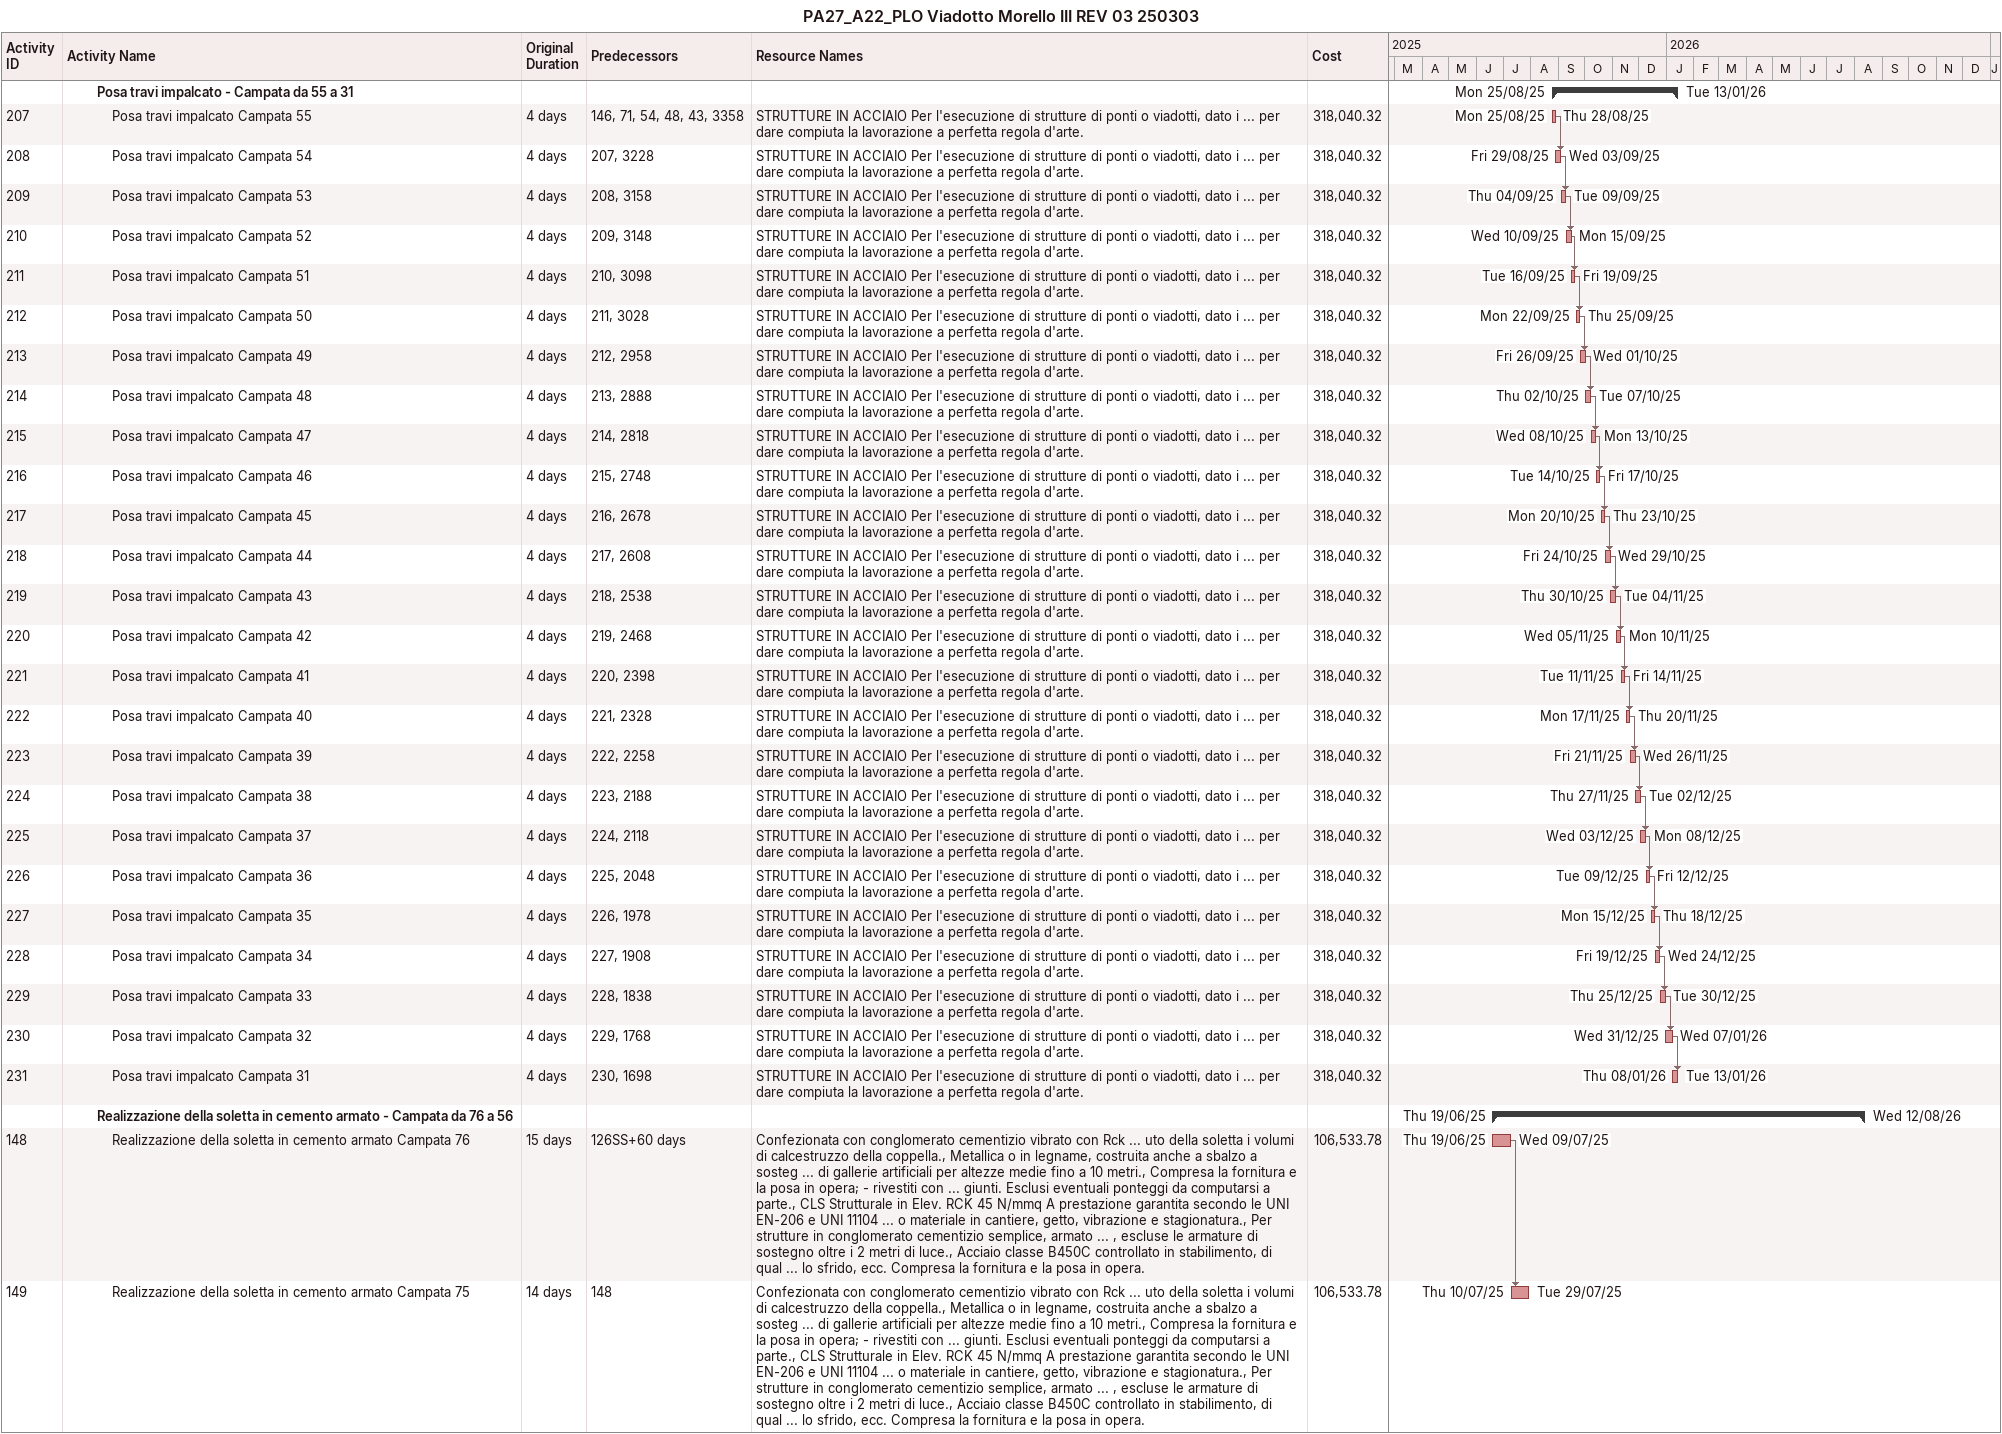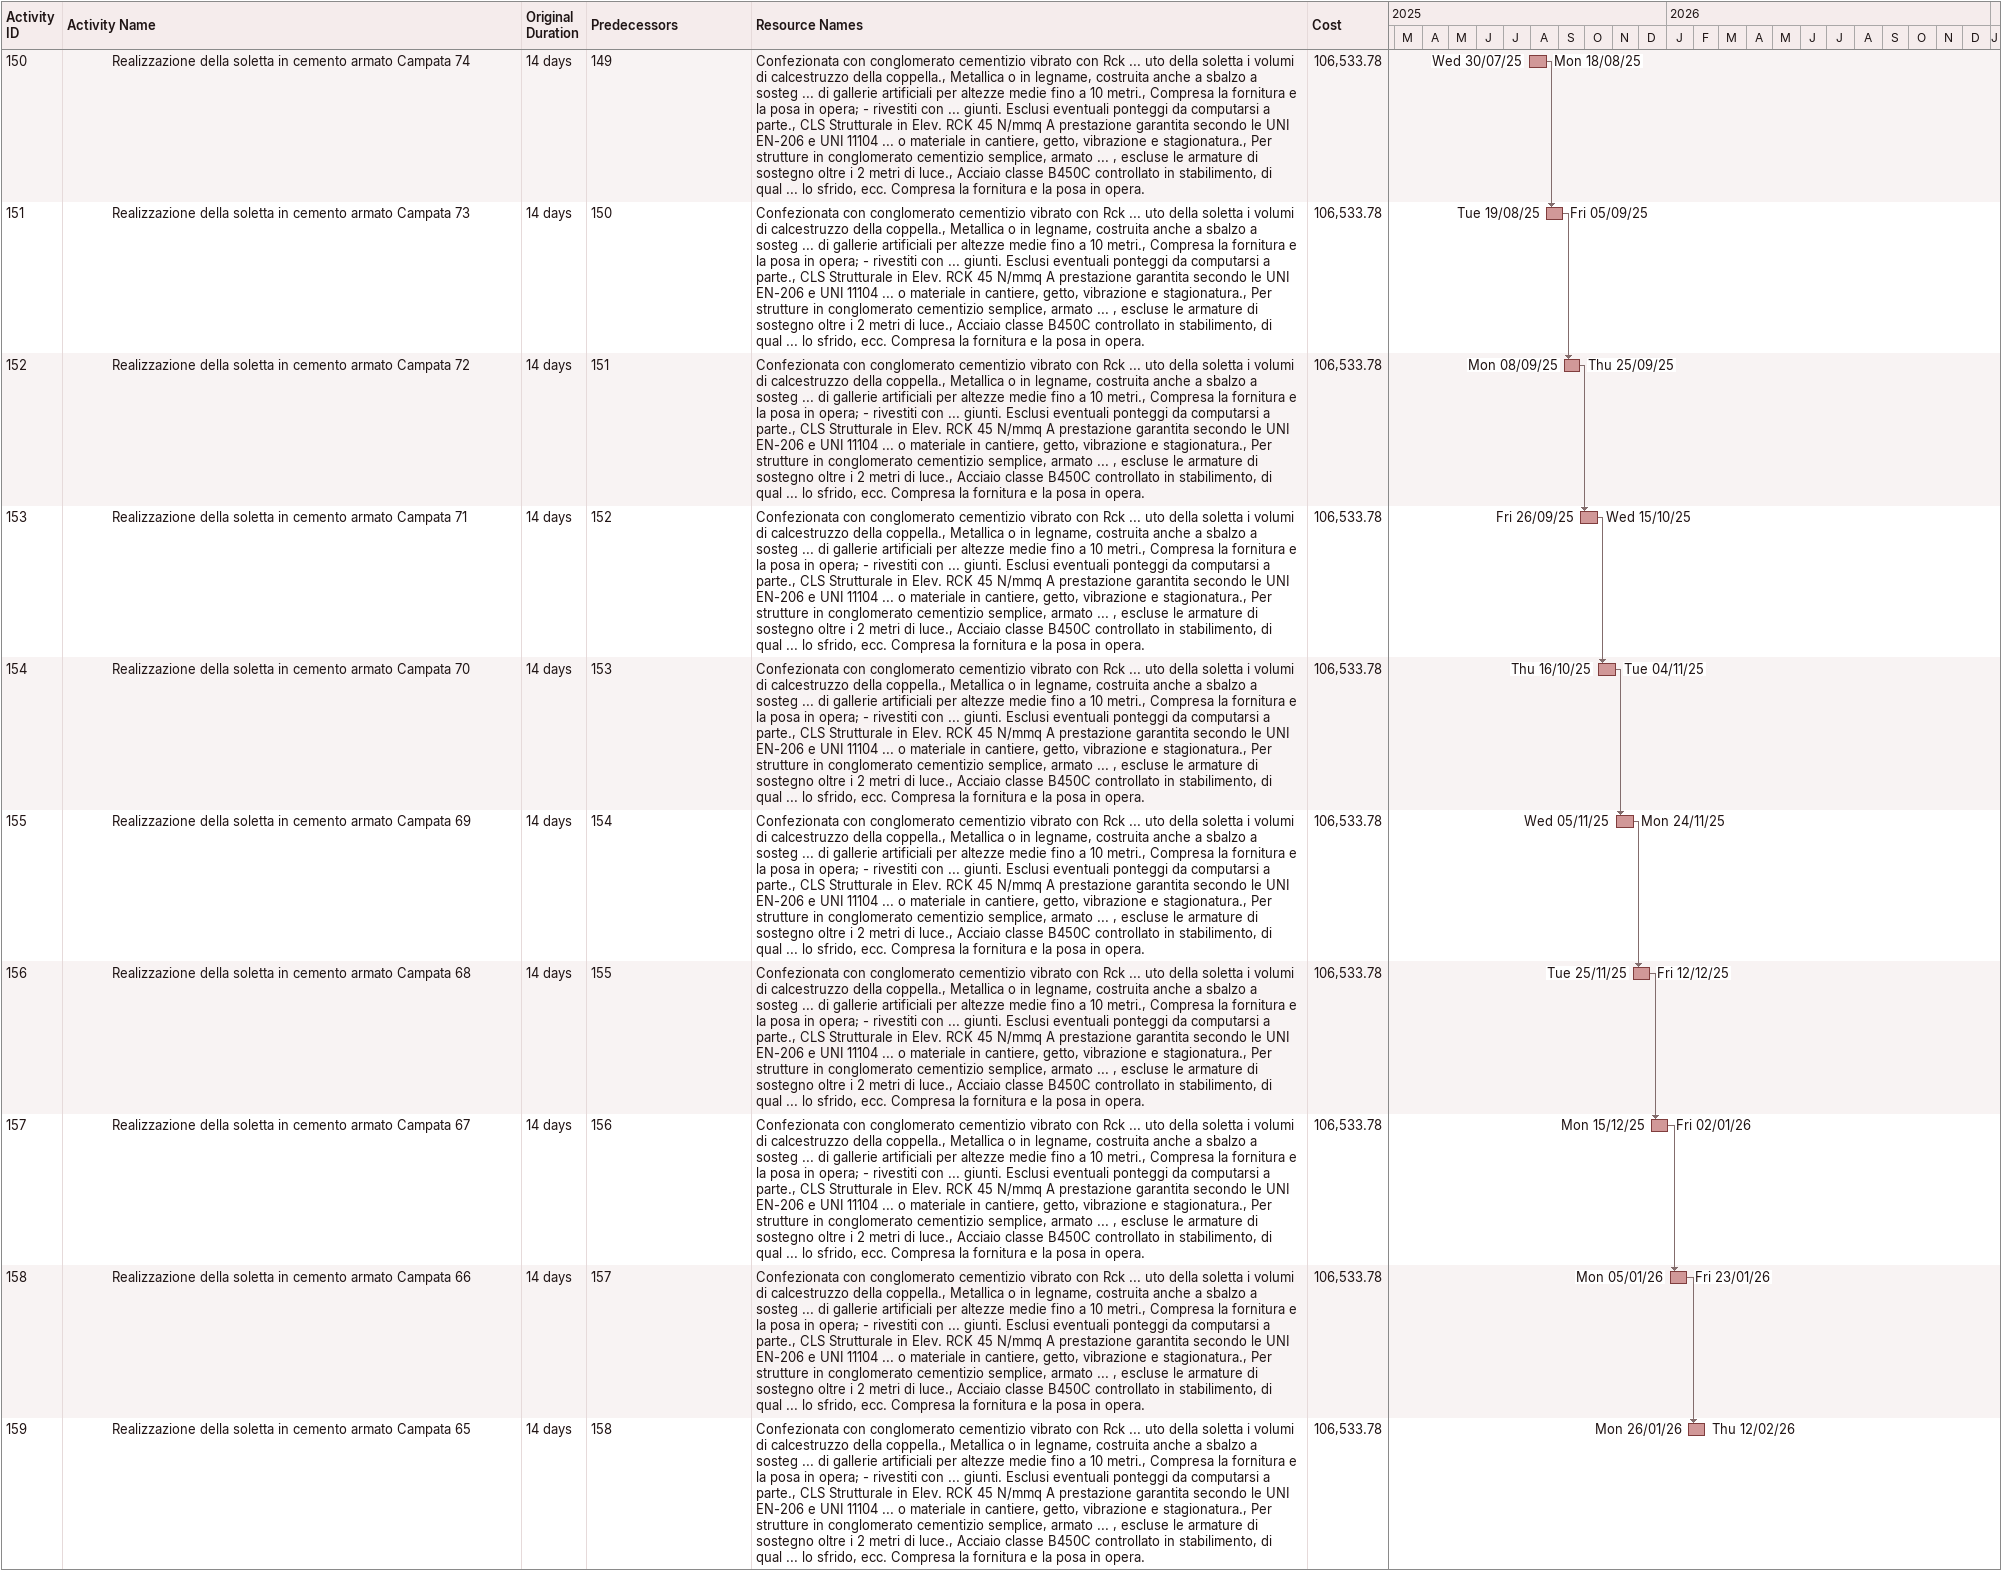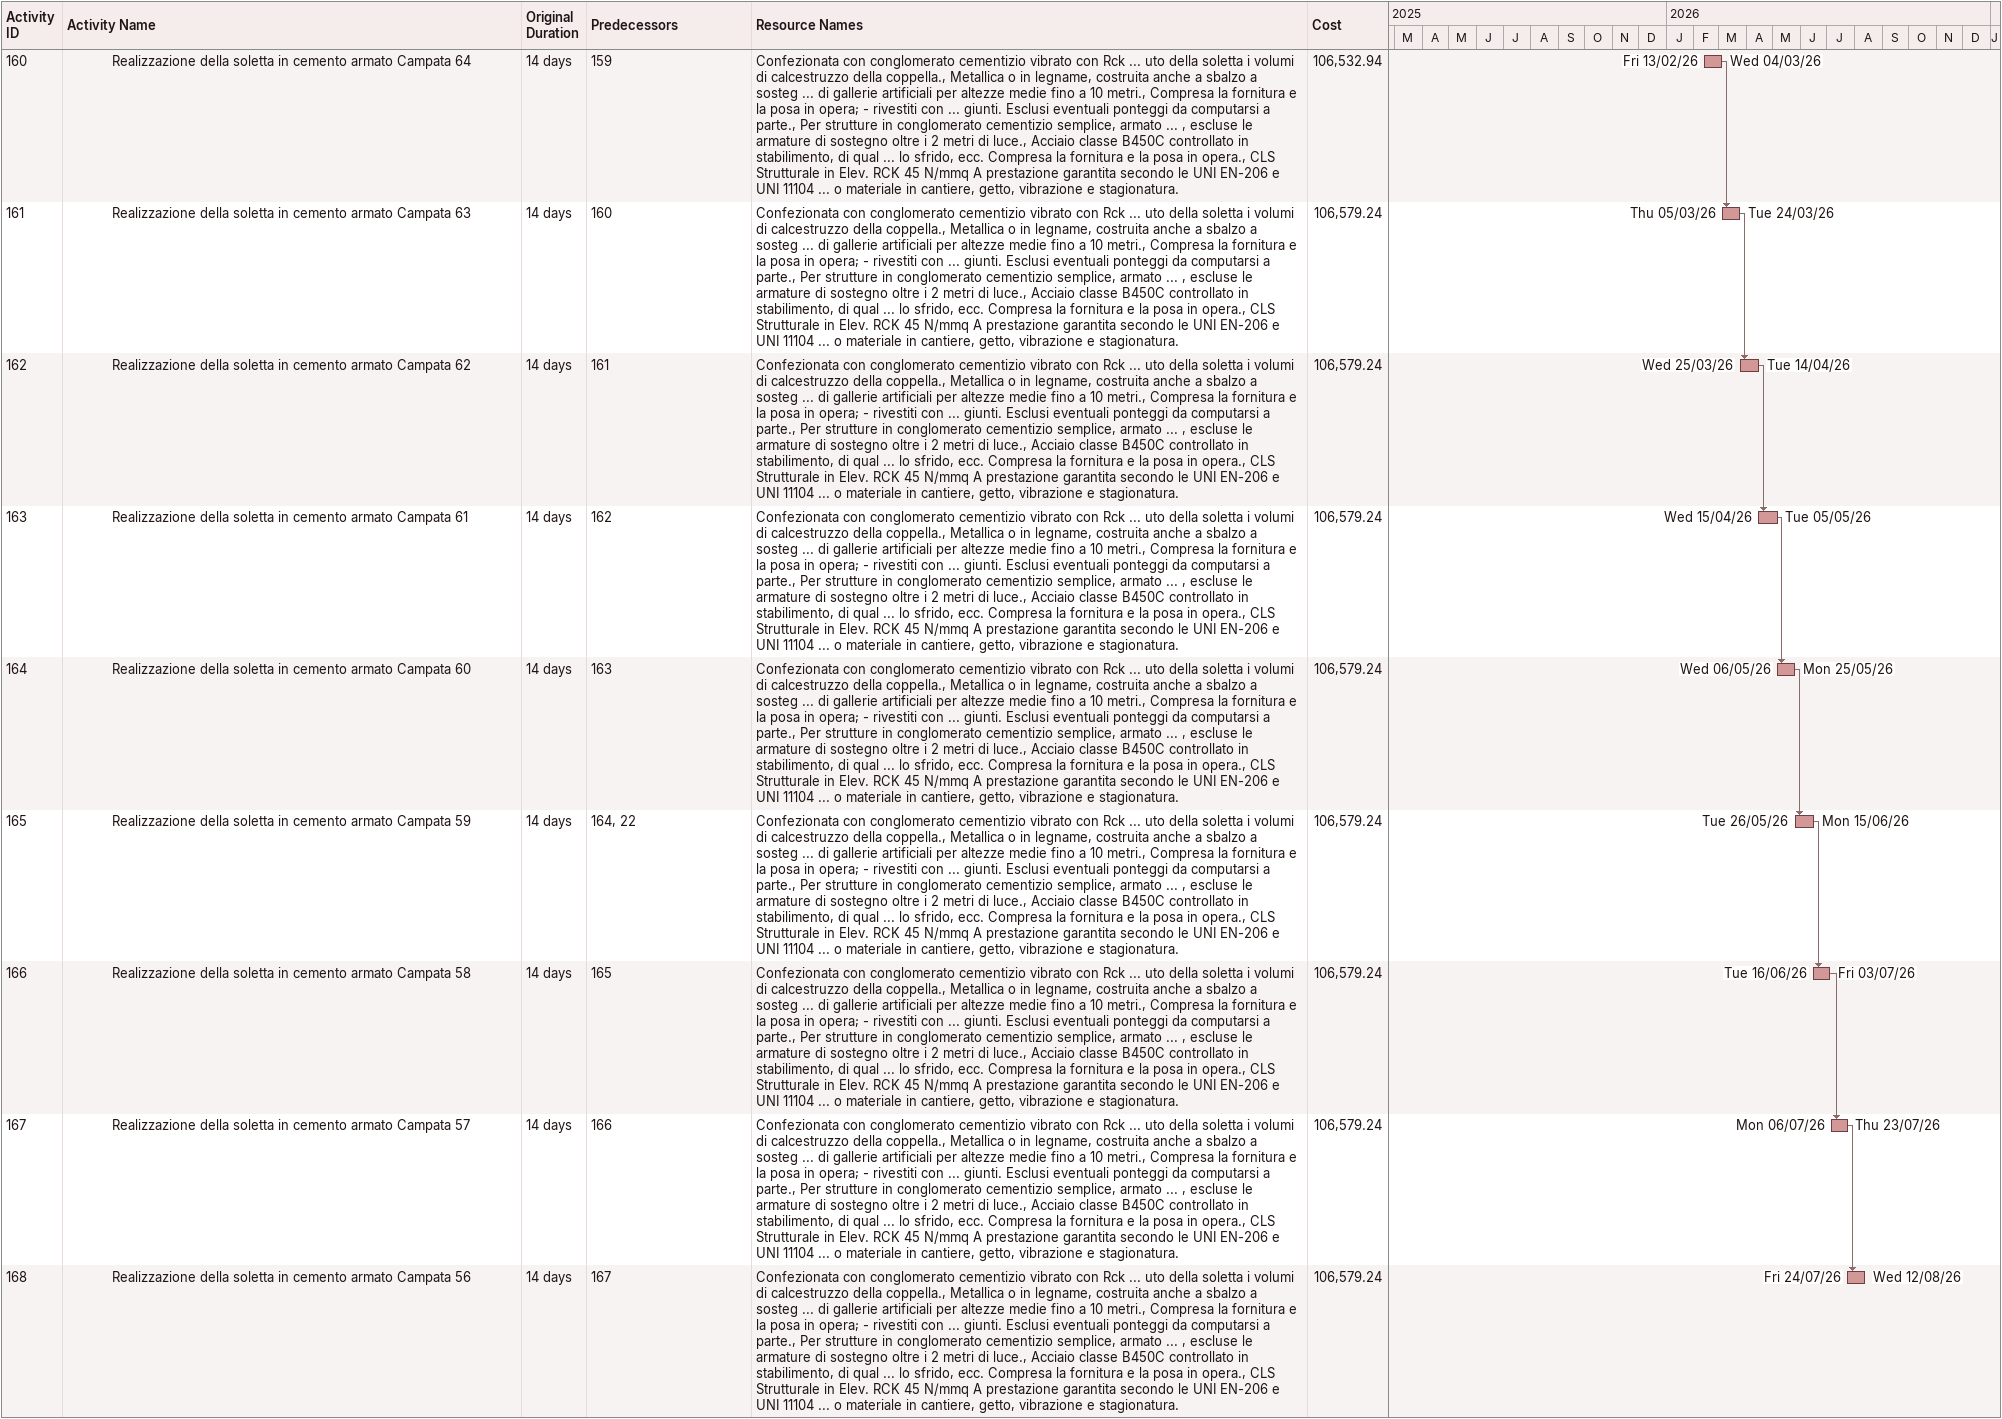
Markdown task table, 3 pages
PA27_A22_PLO Viadotto Morello III REV 03 250303

| ID | Level | Task | Original duration | Start | Finish | Predecessors | Resources | Cost |
|---|---|---|---|---|---|---|---|---|
|  | 3 | **Posa travi impalcato - Campata da 55 a 31** |  | 2025-08-25 | 2026-01-13 |  |  |  |
| 207 | 4 | Posa travi impalcato Campata 55 | 4d | 2025-08-25 | 2025-08-28 | 146, 71, 54, 48, 43, 3358 | STRUTTURE IN ACCIAIO Per l'esecuzione di strutture di ponti o viadotti, dato i ... per dare compiuta la lavorazione a perfetta regola d'arte. | 318040.32 |
| 208 | 4 | Posa travi impalcato Campata 54 | 4d | 2025-08-29 | 2025-09-03 | 207, 3228 | STRUTTURE IN ACCIAIO Per l'esecuzione di strutture di ponti o viadotti, dato i ... per dare compiuta la lavorazione a perfetta regola d'arte. | 318040.32 |
| 209 | 4 | Posa travi impalcato Campata 53 | 4d | 2025-09-04 | 2025-09-09 | 208, 3158 | STRUTTURE IN ACCIAIO Per l'esecuzione di strutture di ponti o viadotti, dato i ... per dare compiuta la lavorazione a perfetta regola d'arte. | 318040.32 |
| 210 | 4 | Posa travi impalcato Campata 52 | 4d | 2025-09-10 | 2025-09-15 | 209, 3148 | STRUTTURE IN ACCIAIO Per l'esecuzione di strutture di ponti o viadotti, dato i ... per dare compiuta la lavorazione a perfetta regola d'arte. | 318040.32 |
| 211 | 4 | Posa travi impalcato Campata 51 | 4d | 2025-09-16 | 2025-09-19 | 210, 3098 | STRUTTURE IN ACCIAIO Per l'esecuzione di strutture di ponti o viadotti, dato i ... per dare compiuta la lavorazione a perfetta regola d'arte. | 318040.32 |
| 212 | 4 | Posa travi impalcato Campata 50 | 4d | 2025-09-22 | 2025-09-25 | 211, 3028 | STRUTTURE IN ACCIAIO Per l'esecuzione di strutture di ponti o viadotti, dato i ... per dare compiuta la lavorazione a perfetta regola d'arte. | 318040.32 |
| 213 | 4 | Posa travi impalcato Campata 49 | 4d | 2025-09-26 | 2025-10-01 | 212, 2958 | STRUTTURE IN ACCIAIO Per l'esecuzione di strutture di ponti o viadotti, dato i ... per dare compiuta la lavorazione a perfetta regola d'arte. | 318040.32 |
| 214 | 4 | Posa travi impalcato Campata 48 | 4d | 2025-10-02 | 2025-10-07 | 213, 2888 | STRUTTURE IN ACCIAIO Per l'esecuzione di strutture di ponti o viadotti, dato i ... per dare compiuta la lavorazione a perfetta regola d'arte. | 318040.32 |
| 215 | 4 | Posa travi impalcato Campata 47 | 4d | 2025-10-08 | 2025-10-13 | 214, 2818 | STRUTTURE IN ACCIAIO Per l'esecuzione di strutture di ponti o viadotti, dato i ... per dare compiuta la lavorazione a perfetta regola d'arte. | 318040.32 |
| 216 | 4 | Posa travi impalcato Campata 46 | 4d | 2025-10-14 | 2025-10-17 | 215, 2748 | STRUTTURE IN ACCIAIO Per l'esecuzione di strutture di ponti o viadotti, dato i ... per dare compiuta la lavorazione a perfetta regola d'arte. | 318040.32 |
| 217 | 4 | Posa travi impalcato Campata 45 | 4d | 2025-10-20 | 2025-10-23 | 216, 2678 | STRUTTURE IN ACCIAIO Per l'esecuzione di strutture di ponti o viadotti, dato i ... per dare compiuta la lavorazione a perfetta regola d'arte. | 318040.32 |
| 218 | 4 | Posa travi impalcato Campata 44 | 4d | 2025-10-24 | 2025-10-29 | 217, 2608 | STRUTTURE IN ACCIAIO Per l'esecuzione di strutture di ponti o viadotti, dato i ... per dare compiuta la lavorazione a perfetta regola d'arte. | 318040.32 |
| 219 | 4 | Posa travi impalcato Campata 43 | 4d | 2025-10-30 | 2025-11-04 | 218, 2538 | STRUTTURE IN ACCIAIO Per l'esecuzione di strutture di ponti o viadotti, dato i ... per dare compiuta la lavorazione a perfetta regola d'arte. | 318040.32 |
| 220 | 4 | Posa travi impalcato Campata 42 | 4d | 2025-11-05 | 2025-11-10 | 219, 2468 | STRUTTURE IN ACCIAIO Per l'esecuzione di strutture di ponti o viadotti, dato i ... per dare compiuta la lavorazione a perfetta regola d'arte. | 318040.32 |
| 221 | 4 | Posa travi impalcato Campata 41 | 4d | 2025-11-11 | 2025-11-14 | 220, 2398 | STRUTTURE IN ACCIAIO Per l'esecuzione di strutture di ponti o viadotti, dato i ... per dare compiuta la lavorazione a perfetta regola d'arte. | 318040.32 |
| 222 | 4 | Posa travi impalcato Campata 40 | 4d | 2025-11-17 | 2025-11-20 | 221, 2328 | STRUTTURE IN ACCIAIO Per l'esecuzione di strutture di ponti o viadotti, dato i ... per dare compiuta la lavorazione a perfetta regola d'arte. | 318040.32 |
| 223 | 4 | Posa travi impalcato Campata 39 | 4d | 2025-11-21 | 2025-11-26 | 222, 2258 | STRUTTURE IN ACCIAIO Per l'esecuzione di strutture di ponti o viadotti, dato i ... per dare compiuta la lavorazione a perfetta regola d'arte. | 318040.32 |
| 224 | 4 | Posa travi impalcato Campata 38 | 4d | 2025-11-27 | 2025-12-02 | 223, 2188 | STRUTTURE IN ACCIAIO Per l'esecuzione di strutture di ponti o viadotti, dato i ... per dare compiuta la lavorazione a perfetta regola d'arte. | 318040.32 |
| 225 | 4 | Posa travi impalcato Campata 37 | 4d | 2025-12-03 | 2025-12-08 | 224, 2118 | STRUTTURE IN ACCIAIO Per l'esecuzione di strutture di ponti o viadotti, dato i ... per dare compiuta la lavorazione a perfetta regola d'arte. | 318040.32 |
| 226 | 4 | Posa travi impalcato Campata 36 | 4d | 2025-12-09 | 2025-12-12 | 225, 2048 | STRUTTURE IN ACCIAIO Per l'esecuzione di strutture di ponti o viadotti, dato i ... per dare compiuta la lavorazione a perfetta regola d'arte. | 318040.32 |
| 227 | 4 | Posa travi impalcato Campata 35 | 4d | 2025-12-15 | 2025-12-18 | 226, 1978 | STRUTTURE IN ACCIAIO Per l'esecuzione di strutture di ponti o viadotti, dato i ... per dare compiuta la lavorazione a perfetta regola d'arte. | 318040.32 |
| 228 | 4 | Posa travi impalcato Campata 34 | 4d | 2025-12-19 | 2025-12-24 | 227, 1908 | STRUTTURE IN ACCIAIO Per l'esecuzione di strutture di ponti o viadotti, dato i ... per dare compiuta la lavorazione a perfetta regola d'arte. | 318040.32 |
| 229 | 4 | Posa travi impalcato Campata 33 | 4d | 2025-12-25 | 2025-12-30 | 228, 1838 | STRUTTURE IN ACCIAIO Per l'esecuzione di strutture di ponti o viadotti, dato i ... per dare compiuta la lavorazione a perfetta regola d'arte. | 318040.32 |
| 230 | 4 | Posa travi impalcato Campata 32 | 4d | 2025-12-31 | 2026-01-07 | 229, 1768 | STRUTTURE IN ACCIAIO Per l'esecuzione di strutture di ponti o viadotti, dato i ... per dare compiuta la lavorazione a perfetta regola d'arte. | 318040.32 |
| 231 | 4 | Posa travi impalcato Campata 31 | 4d | 2026-01-08 | 2026-01-13 | 230, 1698 | STRUTTURE IN ACCIAIO Per l'esecuzione di strutture di ponti o viadotti, dato i ... per dare compiuta la lavorazione a perfetta regola d'arte. | 318040.32 |
|  | 3 | **Realizzazione della soletta in cemento armato - Campata da 76 a 56** |  | 2025-06-19 | 2026-08-12 |  |  |  |
| 148 | 4 | Realizzazione della soletta in cemento armato Campata 76 | 15d | 2025-06-19 | 2025-07-09 | 126SS+60d | Confezionata con conglomerato cementizio vibrato con Rck ... uto della soletta i volumi di calcestruzzo della coppella., Metallica o in legname, costruita anche a sbalzo a sosteg ... di gallerie artificiali per altezze medie fino a 10 metri., Compresa la fornitura e la posa in opera; - rivestiti con ... giunti. Esclusi eventuali ponteggi da computarsi a parte., CLS Strutturale in Elev. RCK 45 N/mmq A prestazione garantita secondo le UNI EN-206 e UNI 11104 ... o materiale in cantiere, getto, vibrazione e stagionatura., Per strutture in conglomerato cementizio semplice, armato ... , escluse le armature di sostegno oltre i 2 metri di luce., Acciaio classe B450C controllato in stabilimento, di qual ... lo sfrido, ecc. Compresa la fornitura e la posa in opera. | 106533.78 |
| 149 | 4 | Realizzazione della soletta in cemento armato Campata 75 | 14d | 2025-07-10 | 2025-07-29 | 148 | Confezionata con conglomerato cementizio vibrato con Rck ... uto della soletta i volumi di calcestruzzo della coppella., Metallica o in legname, costruita anche a sbalzo a sosteg ... di gallerie artificiali per altezze medie fino a 10 metri., Compresa la fornitura e la posa in opera; - rivestiti con ... giunti. Esclusi eventuali ponteggi da computarsi a parte., CLS Strutturale in Elev. RCK 45 N/mmq A prestazione garantita secondo le UNI EN-206 e UNI 11104 ... o materiale in cantiere, getto, vibrazione e stagionatura., Per strutture in conglomerato cementizio semplice, armato ... , escluse le armature di sostegno oltre i 2 metri di luce., Acciaio classe B450C controllato in stabilimento, di qual ... lo sfrido, ecc. Compresa la fornitura e la posa in opera. | 106533.78 |
| 150 | 4 | Realizzazione della soletta in cemento armato Campata 74 | 14d | 2025-07-30 | 2025-08-18 | 149 | Confezionata con conglomerato cementizio vibrato con Rck ... uto della soletta i volumi di calcestruzzo della coppella., Metallica o in legname, costruita anche a sbalzo a sosteg ... di gallerie artificiali per altezze medie fino a 10 metri., Compresa la fornitura e la posa in opera; - rivestiti con ... giunti. Esclusi eventuali ponteggi da computarsi a parte., CLS Strutturale in Elev. RCK 45 N/mmq A prestazione garantita secondo le UNI EN-206 e UNI 11104 ... o materiale in cantiere, getto, vibrazione e stagionatura., Per strutture in conglomerato cementizio semplice, armato ... , escluse le armature di sostegno oltre i 2 metri di luce., Acciaio classe B450C controllato in stabilimento, di qual ... lo sfrido, ecc. Compresa la fornitura e la posa in opera. | 106533.78 |
| 151 | 4 | Realizzazione della soletta in cemento armato Campata 73 | 14d | 2025-08-19 | 2025-09-05 | 150 | Confezionata con conglomerato cementizio vibrato con Rck ... uto della soletta i volumi di calcestruzzo della coppella., Metallica o in legname, costruita anche a sbalzo a sosteg ... di gallerie artificiali per altezze medie fino a 10 metri., Compresa la fornitura e la posa in opera; - rivestiti con ... giunti. Esclusi eventuali ponteggi da computarsi a parte., CLS Strutturale in Elev. RCK 45 N/mmq A prestazione garantita secondo le UNI EN-206 e UNI 11104 ... o materiale in cantiere, getto, vibrazione e stagionatura., Per strutture in conglomerato cementizio semplice, armato ... , escluse le armature di sostegno oltre i 2 metri di luce., Acciaio classe B450C controllato in stabilimento, di qual ... lo sfrido, ecc. Compresa la fornitura e la posa in opera. | 106533.78 |
| 152 | 4 | Realizzazione della soletta in cemento armato Campata 72 | 14d | 2025-09-08 | 2025-09-25 | 151 | Confezionata con conglomerato cementizio vibrato con Rck ... uto della soletta i volumi di calcestruzzo della coppella., Metallica o in legname, costruita anche a sbalzo a sosteg ... di gallerie artificiali per altezze medie fino a 10 metri., Compresa la fornitura e la posa in opera; - rivestiti con ... giunti. Esclusi eventuali ponteggi da computarsi a parte., CLS Strutturale in Elev. RCK 45 N/mmq A prestazione garantita secondo le UNI EN-206 e UNI 11104 ... o materiale in cantiere, getto, vibrazione e stagionatura., Per strutture in conglomerato cementizio semplice, armato ... , escluse le armature di sostegno oltre i 2 metri di luce., Acciaio classe B450C controllato in stabilimento, di qual ... lo sfrido, ecc. Compresa la fornitura e la posa in opera. | 106533.78 |
| 153 | 4 | Realizzazione della soletta in cemento armato Campata 71 | 14d | 2025-09-26 | 2025-10-15 | 152 | Confezionata con conglomerato cementizio vibrato con Rck ... uto della soletta i volumi di calcestruzzo della coppella., Metallica o in legname, costruita anche a sbalzo a sosteg ... di gallerie artificiali per altezze medie fino a 10 metri., Compresa la fornitura e la posa in opera; - rivestiti con ... giunti. Esclusi eventuali ponteggi da computarsi a parte., CLS Strutturale in Elev. RCK 45 N/mmq A prestazione garantita secondo le UNI EN-206 e UNI 11104 ... o materiale in cantiere, getto, vibrazione e stagionatura., Per strutture in conglomerato cementizio semplice, armato ... , escluse le armature di sostegno oltre i 2 metri di luce., Acciaio classe B450C controllato in stabilimento, di qual ... lo sfrido, ecc. Compresa la fornitura e la posa in opera. | 106533.78 |
| 154 | 4 | Realizzazione della soletta in cemento armato Campata 70 | 14d | 2025-10-16 | 2025-11-04 | 153 | Confezionata con conglomerato cementizio vibrato con Rck ... uto della soletta i volumi di calcestruzzo della coppella., Metallica o in legname, costruita anche a sbalzo a sosteg ... di gallerie artificiali per altezze medie fino a 10 metri., Compresa la fornitura e la posa in opera; - rivestiti con ... giunti. Esclusi eventuali ponteggi da computarsi a parte., CLS Strutturale in Elev. RCK 45 N/mmq A prestazione garantita secondo le UNI EN-206 e UNI 11104 ... o materiale in cantiere, getto, vibrazione e stagionatura., Per strutture in conglomerato cementizio semplice, armato ... , escluse le armature di sostegno oltre i 2 metri di luce., Acciaio classe B450C controllato in stabilimento, di qual ... lo sfrido, ecc. Compresa la fornitura e la posa in opera. | 106533.78 |
| 155 | 4 | Realizzazione della soletta in cemento armato Campata 69 | 14d | 2025-11-05 | 2025-11-24 | 154 | Confezionata con conglomerato cementizio vibrato con Rck ... uto della soletta i volumi di calcestruzzo della coppella., Metallica o in legname, costruita anche a sbalzo a sosteg ... di gallerie artificiali per altezze medie fino a 10 metri., Compresa la fornitura e la posa in opera; - rivestiti con ... giunti. Esclusi eventuali ponteggi da computarsi a parte., CLS Strutturale in Elev. RCK 45 N/mmq A prestazione garantita secondo le UNI EN-206 e UNI 11104 ... o materiale in cantiere, getto, vibrazione e stagionatura., Per strutture in conglomerato cementizio semplice, armato ... , escluse le armature di sostegno oltre i 2 metri di luce., Acciaio classe B450C controllato in stabilimento, di qual ... lo sfrido, ecc. Compresa la fornitura e la posa in opera. | 106533.78 |
| 156 | 4 | Realizzazione della soletta in cemento armato Campata 68 | 14d | 2025-11-25 | 2025-12-12 | 155 | Confezionata con conglomerato cementizio vibrato con Rck ... uto della soletta i volumi di calcestruzzo della coppella., Metallica o in legname, costruita anche a sbalzo a sosteg ... di gallerie artificiali per altezze medie fino a 10 metri., Compresa la fornitura e la posa in opera; - rivestiti con ... giunti. Esclusi eventuali ponteggi da computarsi a parte., CLS Strutturale in Elev. RCK 45 N/mmq A prestazione garantita secondo le UNI EN-206 e UNI 11104 ... o materiale in cantiere, getto, vibrazione e stagionatura., Per strutture in conglomerato cementizio semplice, armato ... , escluse le armature di sostegno oltre i 2 metri di luce., Acciaio classe B450C controllato in stabilimento, di qual ... lo sfrido, ecc. Compresa la fornitura e la posa in opera. | 106533.78 |
| 157 | 4 | Realizzazione della soletta in cemento armato Campata 67 | 14d | 2025-12-15 | 2026-01-02 | 156 | Confezionata con conglomerato cementizio vibrato con Rck ... uto della soletta i volumi di calcestruzzo della coppella., Metallica o in legname, costruita anche a sbalzo a sosteg ... di gallerie artificiali per altezze medie fino a 10 metri., Compresa la fornitura e la posa in opera; - rivestiti con ... giunti. Esclusi eventuali ponteggi da computarsi a parte., CLS Strutturale in Elev. RCK 45 N/mmq A prestazione garantita secondo le UNI EN-206 e UNI 11104 ... o materiale in cantiere, getto, vibrazione e stagionatura., Per strutture in conglomerato cementizio semplice, armato ... , escluse le armature di sostegno oltre i 2 metri di luce., Acciaio classe B450C controllato in stabilimento, di qual ... lo sfrido, ecc. Compresa la fornitura e la posa in opera. | 106533.78 |
| 158 | 4 | Realizzazione della soletta in cemento armato Campata 66 | 14d | 2026-01-05 | 2026-01-23 | 157 | Confezionata con conglomerato cementizio vibrato con Rck ... uto della soletta i volumi di calcestruzzo della coppella., Metallica o in legname, costruita anche a sbalzo a sosteg ... di gallerie artificiali per altezze medie fino a 10 metri., Compresa la fornitura e la posa in opera; - rivestiti con ... giunti. Esclusi eventuali ponteggi da computarsi a parte., CLS Strutturale in Elev. RCK 45 N/mmq A prestazione garantita secondo le UNI EN-206 e UNI 11104 ... o materiale in cantiere, getto, vibrazione e stagionatura., Per strutture in conglomerato cementizio semplice, armato ... , escluse le armature di sostegno oltre i 2 metri di luce., Acciaio classe B450C controllato in stabilimento, di qual ... lo sfrido, ecc. Compresa la fornitura e la posa in opera. | 106533.78 |
| 159 | 4 | Realizzazione della soletta in cemento armato Campata 65 | 14d | 2026-01-26 | 2026-02-12 | 158 | Confezionata con conglomerato cementizio vibrato con Rck ... uto della soletta i volumi di calcestruzzo della coppella., Metallica o in legname, costruita anche a sbalzo a sosteg ... di gallerie artificiali per altezze medie fino a 10 metri., Compresa la fornitura e la posa in opera; - rivestiti con ... giunti. Esclusi eventuali ponteggi da computarsi a parte., CLS Strutturale in Elev. RCK 45 N/mmq A prestazione garantita secondo le UNI EN-206 e UNI 11104 ... o materiale in cantiere, getto, vibrazione e stagionatura., Per strutture in conglomerato cementizio semplice, armato ... , escluse le armature di sostegno oltre i 2 metri di luce., Acciaio classe B450C controllato in stabilimento, di qual ... lo sfrido, ecc. Compresa la fornitura e la posa in opera. | 106533.78 |
| 160 | 4 | Realizzazione della soletta in cemento armato Campata 64 | 14d | 2026-02-13 | 2026-03-04 | 159 | Confezionata con conglomerato cementizio vibrato con Rck ... uto della soletta i volumi di calcestruzzo della coppella., Metallica o in legname, costruita anche a sbalzo a sosteg ... di gallerie artificiali per altezze medie fino a 10 metri., Compresa la fornitura e la posa in opera; - rivestiti con ... giunti. Esclusi eventuali ponteggi da computarsi a parte., Per strutture in conglomerato cementizio semplice, armato ... , escluse le armature di sostegno oltre i 2 metri di luce., Acciaio classe B450C controllato in stabilimento, di qual ... lo sfrido, ecc. Compresa la fornitura e la posa in opera., CLS Strutturale in Elev. RCK 45 N/mmq A prestazione garantita secondo le UNI EN-206 e UNI 11104 ... o materiale in cantiere, getto, vibrazione e stagionatura. | 106532.94 |
| 161 | 4 | Realizzazione della soletta in cemento armato Campata 63 | 14d | 2026-03-05 | 2026-03-24 | 160 | Confezionata con conglomerato cementizio vibrato con Rck ... uto della soletta i volumi di calcestruzzo della coppella., Metallica o in legname, costruita anche a sbalzo a sosteg ... di gallerie artificiali per altezze medie fino a 10 metri., Compresa la fornitura e la posa in opera; - rivestiti con ... giunti. Esclusi eventuali ponteggi da computarsi a parte., Per strutture in conglomerato cementizio semplice, armato ... , escluse le armature di sostegno oltre i 2 metri di luce., Acciaio classe B450C controllato in stabilimento, di qual ... lo sfrido, ecc. Compresa la fornitura e la posa in opera., CLS Strutturale in Elev. RCK 45 N/mmq A prestazione garantita secondo le UNI EN-206 e UNI 11104 ... o materiale in cantiere, getto, vibrazione e stagionatura. | 106579.24 |
| 162 | 4 | Realizzazione della soletta in cemento armato Campata 62 | 14d | 2026-03-25 | 2026-04-14 | 161 | Confezionata con conglomerato cementizio vibrato con Rck ... uto della soletta i volumi di calcestruzzo della coppella., Metallica o in legname, costruita anche a sbalzo a sosteg ... di gallerie artificiali per altezze medie fino a 10 metri., Compresa la fornitura e la posa in opera; - rivestiti con ... giunti. Esclusi eventuali ponteggi da computarsi a parte., Per strutture in conglomerato cementizio semplice, armato ... , escluse le armature di sostegno oltre i 2 metri di luce., Acciaio classe B450C controllato in stabilimento, di qual ... lo sfrido, ecc. Compresa la fornitura e la posa in opera., CLS Strutturale in Elev. RCK 45 N/mmq A prestazione garantita secondo le UNI EN-206 e UNI 11104 ... o materiale in cantiere, getto, vibrazione e stagionatura. | 106579.24 |
| 163 | 4 | Realizzazione della soletta in cemento armato Campata 61 | 14d | 2026-04-15 | 2026-05-05 | 162 | Confezionata con conglomerato cementizio vibrato con Rck ... uto della soletta i volumi di calcestruzzo della coppella., Metallica o in legname, costruita anche a sbalzo a sosteg ... di gallerie artificiali per altezze medie fino a 10 metri., Compresa la fornitura e la posa in opera; - rivestiti con ... giunti. Esclusi eventuali ponteggi da computarsi a parte., Per strutture in conglomerato cementizio semplice, armato ... , escluse le armature di sostegno oltre i 2 metri di luce., Acciaio classe B450C controllato in stabilimento, di qual ... lo sfrido, ecc. Compresa la fornitura e la posa in opera., CLS Strutturale in Elev. RCK 45 N/mmq A prestazione garantita secondo le UNI EN-206 e UNI 11104 ... o materiale in cantiere, getto, vibrazione e stagionatura. | 106579.24 |
| 164 | 4 | Realizzazione della soletta in cemento armato Campata 60 | 14d | 2026-05-06 | 2026-05-25 | 163 | Confezionata con conglomerato cementizio vibrato con Rck ... uto della soletta i volumi di calcestruzzo della coppella., Metallica o in legname, costruita anche a sbalzo a sosteg ... di gallerie artificiali per altezze medie fino a 10 metri., Compresa la fornitura e la posa in opera; - rivestiti con ... giunti. Esclusi eventuali ponteggi da computarsi a parte., Per strutture in conglomerato cementizio semplice, armato ... , escluse le armature di sostegno oltre i 2 metri di luce., Acciaio classe B450C controllato in stabilimento, di qual ... lo sfrido, ecc. Compresa la fornitura e la posa in opera., CLS Strutturale in Elev. RCK 45 N/mmq A prestazione garantita secondo le UNI EN-206 e UNI 11104 ... o materiale in cantiere, getto, vibrazione e stagionatura. | 106579.24 |
| 165 | 4 | Realizzazione della soletta in cemento armato Campata 59 | 14d | 2026-05-26 | 2026-06-15 | 164, 22 | Confezionata con conglomerato cementizio vibrato con Rck ... uto della soletta i volumi di calcestruzzo della coppella., Metallica o in legname, costruita anche a sbalzo a sosteg ... di gallerie artificiali per altezze medie fino a 10 metri., Compresa la fornitura e la posa in opera; - rivestiti con ... giunti. Esclusi eventuali ponteggi da computarsi a parte., Per strutture in conglomerato cementizio semplice, armato ... , escluse le armature di sostegno oltre i 2 metri di luce., Acciaio classe B450C controllato in stabilimento, di qual ... lo sfrido, ecc. Compresa la fornitura e la posa in opera., CLS Strutturale in Elev. RCK 45 N/mmq A prestazione garantita secondo le UNI EN-206 e UNI 11104 ... o materiale in cantiere, getto, vibrazione e stagionatura. | 106579.24 |
| 166 | 4 | Realizzazione della soletta in cemento armato Campata 58 | 14d | 2026-06-16 | 2026-07-03 | 165 | Confezionata con conglomerato cementizio vibrato con Rck ... uto della soletta i volumi di calcestruzzo della coppella., Metallica o in legname, costruita anche a sbalzo a sosteg ... di gallerie artificiali per altezze medie fino a 10 metri., Compresa la fornitura e la posa in opera; - rivestiti con ... giunti. Esclusi eventuali ponteggi da computarsi a parte., Per strutture in conglomerato cementizio semplice, armato ... , escluse le armature di sostegno oltre i 2 metri di luce., Acciaio classe B450C controllato in stabilimento, di qual ... lo sfrido, ecc. Compresa la fornitura e la posa in opera., CLS Strutturale in Elev. RCK 45 N/mmq A prestazione garantita secondo le UNI EN-206 e UNI 11104 ... o materiale in cantiere, getto, vibrazione e stagionatura. | 106579.24 |
| 167 | 4 | Realizzazione della soletta in cemento armato Campata 57 | 14d | 2026-07-06 | 2026-07-23 | 166 | Confezionata con conglomerato cementizio vibrato con Rck ... uto della soletta i volumi di calcestruzzo della coppella., Metallica o in legname, costruita anche a sbalzo a sosteg ... di gallerie artificiali per altezze medie fino a 10 metri., Compresa la fornitura e la posa in opera; - rivestiti con ... giunti. Esclusi eventuali ponteggi da computarsi a parte., Per strutture in conglomerato cementizio semplice, armato ... , escluse le armature di sostegno oltre i 2 metri di luce., Acciaio classe B450C controllato in stabilimento, di qual ... lo sfrido, ecc. Compresa la fornitura e la posa in opera., CLS Strutturale in Elev. RCK 45 N/mmq A prestazione garantita secondo le UNI EN-206 e UNI 11104 ... o materiale in cantiere, getto, vibrazione e stagionatura. | 106579.24 |
| 168 | 4 | Realizzazione della soletta in cemento armato Campata 56 | 14d | 2026-07-24 | 2026-08-12 | 167 | Confezionata con conglomerato cementizio vibrato con Rck ... uto della soletta i volumi di calcestruzzo della coppella., Metallica o in legname, costruita anche a sbalzo a sosteg ... di gallerie artificiali per altezze medie fino a 10 metri., Compresa la fornitura e la posa in opera; - rivestiti con ... giunti. Esclusi eventuali ponteggi da computarsi a parte., Per strutture in conglomerato cementizio semplice, armato ... , escluse le armature di sostegno oltre i 2 metri di luce., Acciaio classe B450C controllato in stabilimento, di qual ... lo sfrido, ecc. Compresa la fornitura e la posa in opera., CLS Strutturale in Elev. RCK 45 N/mmq A prestazione garantita secondo le UNI EN-206 e UNI 11104 ... o materiale in cantiere, getto, vibrazione e stagionatura. | 106579.24 |
